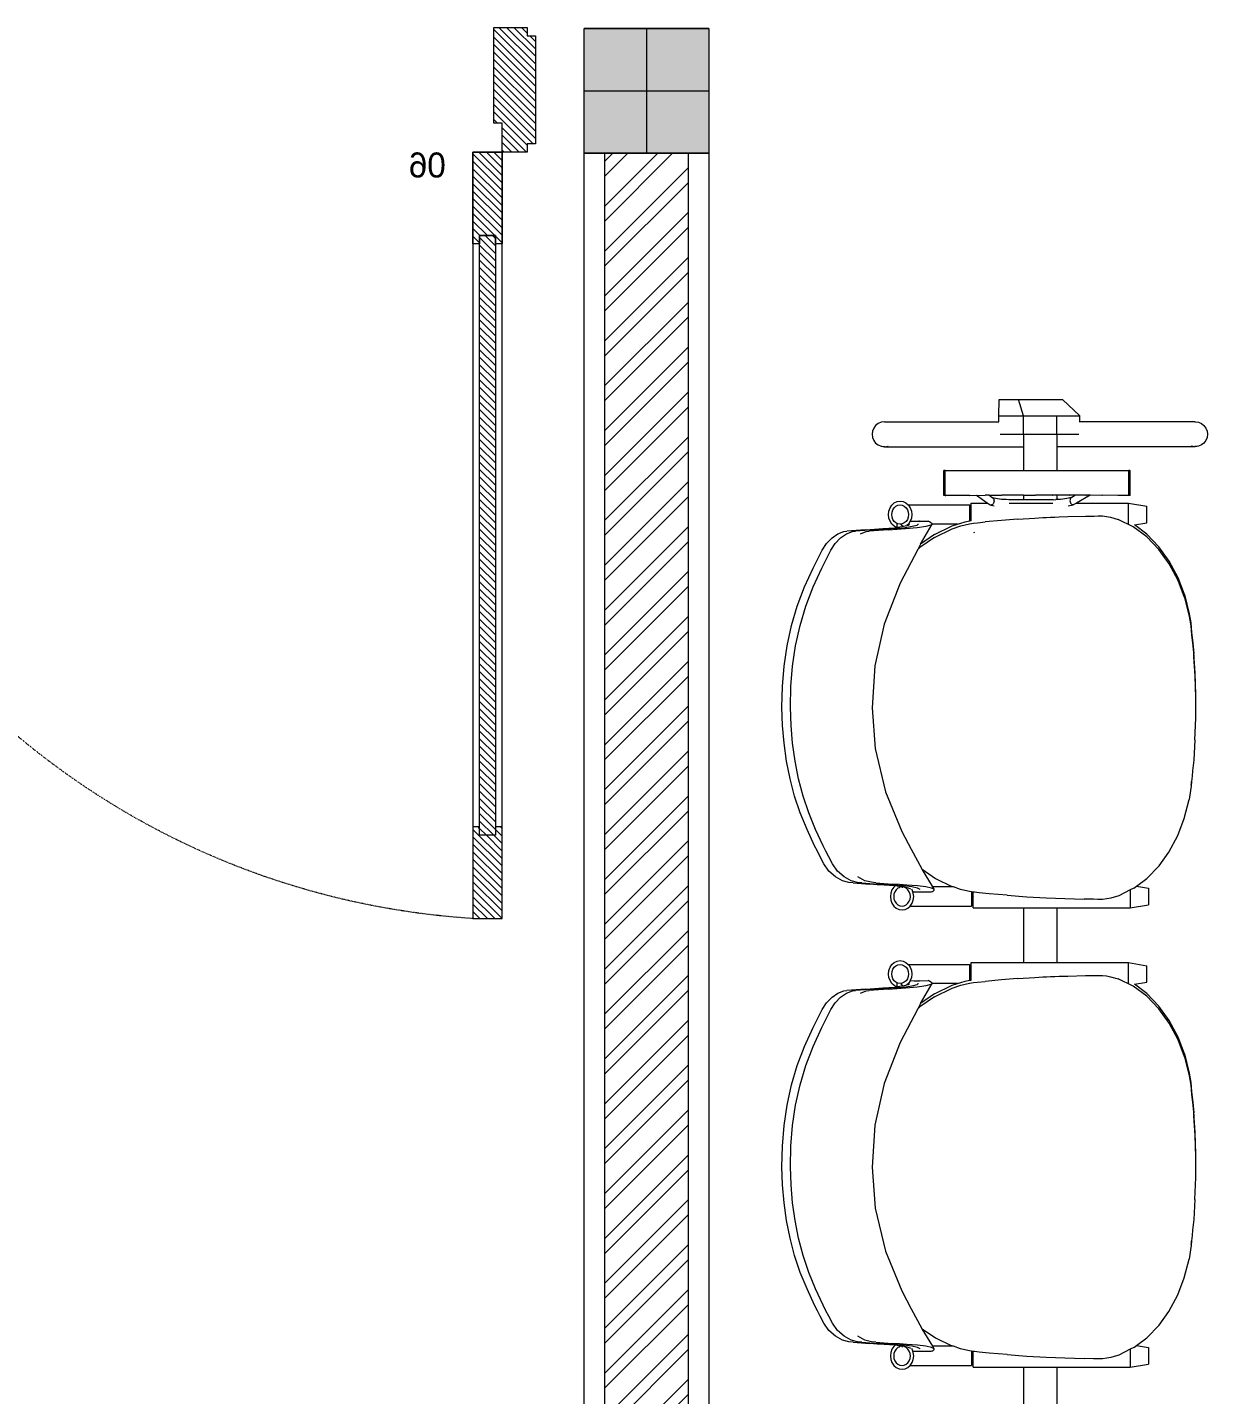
# Model space of a CAD drawing. Header units: millimetres. Extents: x -280308 to 6402717, y -14 to 2073074.
# Drawn here: x 39871 to 41288, y 744708 to 746350 of the extents above; entities that cross this region are included whole.
import ezdxf

# ---------------------------------------------------------------- set-up
doc = ezdxf.new("R2010")
doc.units = ezdxf.units.MM
doc.linetypes.add('ACAD_ISO03W100', pattern=[30, 12, -18])
doc.layers.get('0').update_dxf_attribs({"lineweight": 0})
for name, color, linetype, lineweight in [('_Door & Window', 1, 'Continuous', 0), ('A-ALINE-1', 91, 'Continuous', 20), ('A-ALINE-3', 111, 'Continuous', 15), ('A-ALINE-6', 117, 'Continuous', 9), ('A-Furn', 250, 'Continuous', 0), ('A-FURN-EQPM', 177, 'Continuous', 0)]:
    doc.layers.add(name, color=color, linetype=linetype, lineweight=lineweight)
doc.layers.add('A-FILL-1', color=7, linetype='Continuous', lineweight=0, true_color=0x454545)
doc.styles.add('CENTURY', font='GOTHIC.TTF')
pattern_1 = [(135, (51.1804, 3e-10), (-4.490128, -4.490128), [])]

# ---------------------------------------------------------------- blocks, each defined once
blk = doc.blocks.new('A$C0fa81d55')
at = {"color": 0, "linetype": 'ByBlock', "lineweight": -2}
for p, q in [((2892.1, 509), (2889, 506.6)), ((2895.8, 510.5), (2892.1, 509)), ((2899.6, 511), (2895.8, 510.5)), ((2903.5, 510.5), (2899.6, 511)), ((2907.1, 509), (2903.5, 510.5)), ((2910.3, 506.6), (2907.1, 509)), ((1944, 493), (1937.6, 492.3)), ((1957, 494.3), (1944, 493)), ((1981, 495.8), (1957, 494.3)), ((1981, 495.8), (2007.2, 496.7)), ((2007.2, 496.7), (2010.6, 496.7)), ((2010.6, 496.7), (2010.7, 496.7)), ((2010.7, 496.7), (2032.2, 496.7)), ((2032.2, 496.7), (2057.7, 495.9)), ((2032.2, 496.7), (2035.7, 496.7)), ((2035.7, 496.7), (2061.2, 495.9)), ((2057.7, 495.9), (2081.4, 494.4)), ((2061.2, 495.9), (2084.8, 494.4)), ((2094.2, 493.2), (2081.4, 494.4)), ((2097.6, 493.2), (2084.8, 494.4)), ((2100.6, 492.5), (2094.2, 493.2)), ((2104, 492.5), (2097.6, 493.2)), ((2106.9, 491.7), (2100.6, 492.5)), ((2110.4, 491.7), (2104, 492.5)), ((2495.6, 493), (2489.2, 492.3)), ((2508.5, 494.3), (2495.6, 493)), ((2532.6, 495.8), (2508.5, 494.3)), ((2532.6, 495.8), (2558.8, 496.7)), ((2558.8, 496.7), (2562.2, 496.7)), ((2562.2, 496.7), (2562.2, 496.7)), ((2562.2, 496.7), (2583.8, 496.7)), ((2583.8, 496.7), (2609.3, 495.9)), ((2583.8, 496.7), (2587.2, 496.7)), ((2587.2, 496.7), (2612.7, 495.9)), ((2609.3, 495.9), (2632.9, 494.4)), ((2612.7, 495.9), (2636.4, 494.4)), ((2645.7, 493.2), (2632.9, 494.4)), ((2649.2, 493.2), (2636.4, 494.4)), ((2652.1, 492.5), (2645.7, 493.2)), ((2655.6, 492.5), (2649.2, 493.2)), ((2658.5, 491.7), (2652.1, 492.5)), ((2661.9, 491.7), (2655.6, 492.5)), ((2885.2, 499.9), (2884.6, 496)), ((2884.7, 495.8), (2884.6, 496)), ((2884.6, 495.7), (2884.7, 495.8)), ((2884.6, 495.7), (2884.6, 495.5)), ((2884.6, 495.5), (2885.2, 491.6)), ((2884.6, 495.5), (2885.2, 492.2)), ((2884.6, 495.5), (2884.6, 330)), ((2885.2, 499.4), (2884.7, 495.8)), ((2886.7, 503.5), (2885.2, 499.9)), ((2889, 506.6), (2886.7, 503.5)), ((2912.6, 503.5), (2910.3, 506.6)), ((2914.1, 499.9), (2912.6, 503.5)), ((2914.6, 496), (2914.1, 499.9)), ((2914.6, 496), (2914.6, 357.5)), ((1866.3, 475.2), (1886.7, 483)), ((1886.7, 483), (1909.4, 488.9)), ((1920.3, 490.6), (1909.4, 488.9)), ((1925.8, 491.2), (1920.3, 490.6)), ((1931.2, 491.6), (1925.8, 491.2)), ((1929.2, 491.2), (1926.9, 490.9)), ((1931.3, 491.3), (1929.2, 491.2)), ((1937.6, 492.3), (1931.2, 491.6)), ((2112.5, 491.3), (2106.9, 491.7)), ((2116, 491.3), (2110.4, 491.7)), ((2118.1, 490.7), (2112.5, 491.3)), ((2121.5, 490.7), (2116, 491.3)), ((2129.2, 489), (2118.1, 490.7)), ((2132.6, 489), (2121.5, 490.7)), ((2152.1, 483.3), (2129.2, 489)), ((2155.6, 483.3), (2132.6, 489)), ((2152.1, 483.3), (2172.4, 475.6)), ((2155.6, 483.3), (2175.9, 475.6)), ((2417.9, 475.2), (2438.3, 483)), ((2438.3, 483), (2460.9, 488.9)), ((2471.8, 490.6), (2460.9, 488.9)), ((2477.3, 491.2), (2471.8, 490.6)), ((2482.8, 491.6), (2477.3, 491.2)), ((2480.8, 491.2), (2478.5, 490.9)), ((2482.8, 491.3), (2480.8, 491.2)), ((2489.2, 492.3), (2482.8, 491.6)), ((2664.1, 491.3), (2658.5, 491.7)), ((2667.5, 491.3), (2661.9, 491.7)), ((2669.6, 490.7), (2664.1, 491.3)), ((2673.1, 490.7), (2667.5, 491.3)), ((2680.7, 489), (2669.6, 490.7)), ((2684.2, 489), (2673.1, 490.7)), ((2703.7, 483.3), (2680.7, 489)), ((2707.1, 483.3), (2684.2, 489)), ((2703.7, 483.3), (2724, 475.6)), ((2707.1, 483.3), (2727.4, 475.6)), ((1830.1, 452.7), (1846.4, 464.5)), ((1846.4, 464.5), (1866.3, 475.2)), ((2172.4, 475.6), (2192.4, 464.9)), ((2175.9, 475.6), (2195.9, 464.9)), ((2192.4, 464.9), (2209.6, 452.6)), ((2195.9, 464.9), (2213.1, 452.6)), ((2381.6, 452.7), (2398, 464.5)), ((2398, 464.5), (2417.9, 475.2)), ((2724, 475.6), (2744, 464.9)), ((2727.4, 475.6), (2747.4, 464.9)), ((2744, 464.9), (2761.2, 452.6)), ((2747.4, 464.9), (2764.6, 452.6)), ((1814.7, 438), (1830.1, 452.7)), ((2209.6, 452.6), (2224.8, 438.2)), ((2213.1, 452.6), (2228.2, 438.2)), ((2366.3, 438), (2381.6, 452.7)), ((2761.2, 452.6), (2776.3, 438.2)), ((2764.6, 452.6), (2779.8, 438.2)), ((1779.4, 418.2), (1783.2, 440.2)), ((1803, 440.2), (1783.2, 440.2)), ((1805.5, 425.7), (1803, 440.2)), ((1805.5, 425.7), (1814.7, 438)), ((2224.8, 438.2), (2237.1, 421.6)), ((2228.2, 438.2), (2239.2, 423.4)), ((2239.2, 423.4), (2241.7, 437.9)), ((2241.7, 437.9), (2261.5, 437.9)), ((2265.3, 415.9), (2261.5, 437.9)), ((2330.9, 418.2), (2334.7, 440.2)), ((2354.5, 440.2), (2334.7, 440.2)), ((2357, 425.7), (2354.5, 440.2)), ((2357, 425.7), (2366.3, 438)), ((2776.3, 438.2), (2788.6, 421.6)), ((2779.8, 438.2), (2790.8, 423.4)), ((2790.8, 423.4), (2793.3, 437.9)), ((2793.3, 437.9), (2813.1, 437.9)), ((2816.9, 415.9), (2813.1, 437.9)), ((1779.4, 330), (1779.4, 418.2)), ((1801, 418.2), (1779.4, 418.2)), ((1801, 418.2), (1794.1, 404.3)), ((1803.1, 422.4), (1801, 418.2)), ((1803.1, 422.4), (1805.5, 425.7)), ((2237.1, 421.6), (2245.7, 403.5)), ((2239.2, 423.4), (2239.2, 423.3)), ((2240.4, 415.9), (2265.3, 415.9)), ((2265.3, 330), (2265.3, 415.9)), ((2330.9, 330), (2330.9, 418.2)), ((2352.5, 418.2), (2330.9, 418.2)), ((2352.5, 418.2), (2345.6, 404.3)), ((2354.6, 422.4), (2352.5, 418.2)), ((2354.6, 422.4), (2357, 425.7)), ((2788.6, 421.6), (2797.3, 403.5)), ((2790.8, 423.4), (2790.8, 423.3)), ((2792, 415.9), (2816.9, 415.9)), ((2816.9, 353.7), (2816.9, 415.9)), ((2826.2, 417.9), (2826.2, 417.9)), ((2826.2, 417.9), (2856.1, 417.9)), ((2826.2, 417.9), (2826.2, 417.8)), ((2826.2, 417.8), (2826.2, 417.7)), ((2826.2, 417.7), (2826.2, 417.6)), ((2826.2, 417.6), (2826.2, 417.4)), ((2826.2, 417.4), (2826.2, 417.2)), ((2826.2, 417.2), (2826.2, 417)), ((2826.2, 417), (2826.2, 416.7)), ((2826.2, 416.7), (2826.2, 416.5)), ((2826.2, 416.5), (2856.1, 416.5)), ((2826.2, 416.5), (2826.2, 416.2)), ((2826.2, 416.2), (2826.2, 415.1)), ((2826.2, 415.1), (2826.2, 404.6)), ((2856.1, 417.9), (2856.1, 417.9)), ((2856.1, 417.7), (2856.1, 417.9)), ((2856.1, 417.7), (2856.1, 417.6)), ((2856.1, 417.6), (2856.1, 417.4)), ((2856.1, 416.7), (2856.1, 417.4)), ((2856.1, 416.7), (2856.1, 416.5)), ((2856.1, 404.6), (2856.1, 416.5)), ((1791.3, 394.8), (1790.3, 389.9)), ((1794.1, 404.3), (1791.3, 394.8)), ((2248.3, 394.4), (2245.7, 403.5)), ((2249.3, 389.6), (2248.3, 394.4)), ((2342.8, 394.8), (2341.9, 389.9)), ((2345.6, 404.3), (2342.8, 394.8)), ((2799.9, 394.4), (2797.3, 403.5)), ((2800.8, 389.6), (2799.9, 394.4)), ((2826.2, 404.6), (2826.2, 403.3)), ((2826.2, 403.3), (2826.3, 385.1)), ((2856.2, 330), (2856.1, 404.6)), ((1790.3, 389.9), (1789.6, 384.9)), ((1789.6, 384.9), (1789.7, 379.3)), ((1789.7, 379.3), (1789.7, 373.8)), ((2250, 384.8), (2249.3, 389.6)), ((2249.9, 379.7), (2250, 384.8)), ((2249.9, 374.6), (2249.9, 379.7)), ((2341.9, 389.9), (2341.2, 384.9)), ((2341.2, 384.9), (2341.2, 379.3)), ((2341.2, 379.3), (2341.3, 373.8)), ((2801.5, 384.8), (2800.8, 389.6)), ((2801.4, 374.6), (2801.5, 379.7)), ((2801.5, 379.7), (2801.5, 384.8)), ((2826.3, 385.1), (2826.2, 384)), ((2826.2, 384), (2826.3, 370.2)), ((1789.7, 373.8), (1789.9, 362.7)), ((1790.6, 339.4), (1789.9, 362.7)), ((2249.2, 343.2), (2249.7, 364.4)), ((2249.7, 364.4), (2249.8, 371.1)), ((2249.8, 371.1), (2249.9, 374.6)), ((2341.3, 373.8), (2341.4, 362.7)), ((2342.2, 339.4), (2341.4, 362.7)), ((2800.8, 343.2), (2801.3, 364.4)), ((2801.3, 364.4), (2801.4, 371.1)), ((2801.4, 371.1), (2801.4, 374.6)), ((2826.3, 370.1), (2816.9, 353.7)), ((2826.3, 370.2), (2826.3, 370.1)), ((2826.3, 370.1), (2826.3, 365.2)), ((2826.3, 364.4), (2826.3, 365.2)), ((2826.3, 364.4), (2826.3, 352.3)), ((2813.8, 345.7), (2813.4, 343.6)), ((2814.2, 347.6), (2813.8, 345.7)), ((2814.6, 349.2), (2814.2, 347.6)), ((2815.1, 350.5), (2814.6, 349.2)), ((2815, 349.5), (2815.1, 350.5)), ((2815.2, 348.6), (2815, 349.5)), ((2815.1, 350.5), (2815.5, 351.3)), ((2815.7, 347.7), (2815.2, 348.6)), ((2816.9, 353.7), (2815.5, 351.3)), ((2816.5, 346.9), (2815.7, 347.7)), ((2817.4, 346.3), (2816.5, 346.9)), ((2818.5, 345.9), (2817.4, 346.3)), ((2819.7, 345.7), (2818.5, 345.9)), ((2820.9, 345.8), (2819.7, 345.7)), ((2822, 346.1), (2820.9, 345.8)), ((2822.9, 346.7), (2822, 346.1)), ((2823.1, 345.7), (2822.7, 343.9)), ((2823.5, 347.4), (2822.9, 346.7)), ((2823.5, 347.1), (2823.1, 345.7)), ((2823.8, 347.9), (2823.5, 347.1)), ((2823.8, 347.9), (2823.5, 347.4)), ((2826.3, 352.2), (2823.8, 347.9)), ((2826.3, 352.3), (2826.3, 352.2)), ((2826.3, 352.2), (2826.3, 345)), ((2826.3, 344.6), (2826.3, 345)), ((2899.6, 330), (2899.6, 356.2)), ((2914, 357.5), (2914.6, 357.5)), ((2914.6, 357.5), (2921.6, 357.5)), ((2921.6, 357.5), (2941.2, 336.6)), ((2921.6, 330), (2921.6, 357.5)), ((1779.4, 330), (1713.8, 330)), ((1779.4, 290), (1779.4, 330)), ((1791.5, 317.3), (1790.6, 339.4)), ((2248.7, 327.6), (2248.9, 332.8)), ((2248.9, 332.8), (2249.2, 343.2)), ((2330.9, 330), (2265.3, 330)), ((2265.3, 290), (2265.3, 330)), ((2330.9, 290), (2330.9, 330)), ((2343.1, 317.3), (2342.2, 339.4)), ((2800.2, 327.6), (2800.4, 332.8)), ((2800.4, 332.8), (2800.8, 343.2)), ((2820.9, 325.5), (2821.1, 328.6)), ((2821.2, 331.6), (2821.1, 330)), ((2826.3, 330), (2821.1, 330)), ((2821.1, 330), (2821.1, 328.6)), ((2821.4, 334.4), (2821.2, 331.6)), ((2821.7, 337.1), (2821.4, 334.4)), ((2822, 339.6), (2821.7, 337.1)), ((2822.3, 341.9), (2822, 339.6)), ((2822.7, 343.9), (2822.3, 341.9)), ((2826.3, 344.6), (2826.3, 330)), ((2826.3, 330), (2826.3, 324.7)), ((2884.6, 330), (2856.2, 330)), ((2856.2, 290), (2856.2, 330)), ((2899.6, 330), (2884.6, 330)), ((2899.6, 290), (2899.6, 330)), ((2899.6, 330), (2921.6, 330)), ((2921.6, 290), (2921.6, 330)), ((2941.2, 284), (2941.2, 336.6)), ((1792.9, 293.8), (1791.5, 317.3)), ((2247.5, 303.5), (2248, 313)), ((2248, 313), (2248.2, 317.7)), ((2248.2, 317.7), (2248.4, 322.4)), ((2248.4, 322.4), (2248.7, 327.6)), ((2344.4, 293.8), (2343.1, 317.3)), ((2799, 303.5), (2799.5, 313)), ((2799.5, 313), (2799.8, 317.7)), ((2799.8, 317.7), (2800, 322.4)), ((2800, 322.4), (2800.2, 327.6)), ((2816.9, 272.8), (2816.9, 325)), ((2820.9, 322.5), (2820.8, 319.2)), ((2820.8, 319.2), (2820.8, 290)), ((2820.9, 325.5), (2820.9, 322.5)), ((2826.3, 324.5), (2826.3, 324.7)), ((2826.3, 324.5), (2826.3, 304.5)), ((2246, 282.8), (2247.5, 303.5)), ((2797.5, 282.8), (2799, 303.5)), ((2826.3, 304.5), (2826.3, 304.4)), ((2826.3, 290), (2826.3, 304.4)), ((1779.4, 290), (1713.8, 290)), ((1779.4, 229.5), (1779.4, 290)), ((1794.6, 270.3), (1792.9, 293.8)), ((2246, 282.8), (2244.4, 263.6)), ((2330.9, 290), (2265.3, 290)), ((2265.3, 227.3), (2265.3, 290)), ((2330.9, 229.5), (2330.9, 290)), ((2346.1, 270.3), (2344.4, 293.8)), ((2797.5, 282.8), (2796, 263.6)), ((2826.3, 290), (2820.8, 290)), ((2820.8, 290), (2820.8, 278.3)), ((2826.3, 290), (2826.3, 284.4)), ((2826.3, 284.4), (2826.3, 284)), ((2826.3, 284), (2826.3, 264.5)), ((2856.1, 196), (2856.2, 290)), ((2884.6, 290), (2856.2, 290)), ((2899.6, 290), (2884.6, 290)), ((2884.6, 123.6), (2884.6, 290)), ((2899.6, 290), (2921.6, 290)), ((2899.6, 261.9), (2899.6, 290)), ((2921.6, 290), (2941.2, 284)), ((2921.6, 260.2), (2921.6, 290)), ((2941.2, 260.8), (2941.2, 284)), ((1794.6, 270.3), (1796.4, 248.6)), ((2244.4, 263.6), (2242.7, 244.1)), ((2346.1, 270.3), (2348, 248.6)), ((2796, 263.6), (2794.3, 244.1)), ((2820.8, 278.3), (2820.9, 275.1)), ((2820.9, 275.1), (2820.9, 272.2)), ((2820.9, 272.2), (2821.1, 269.3)), ((2821.1, 269.3), (2821.2, 266.4)), ((2821.2, 266.4), (2821.4, 263.7)), ((2821.4, 263.7), (2821.7, 261.2)), ((2826.3, 264.5), (2826.3, 263.8)), ((2826.3, 248.5), (2826.3, 263.8)), ((1796.4, 248.6), (1797.7, 236.9)), ((2348, 248.6), (2349.2, 236.9)), ((2813.4, 254.9), (2813.8, 253)), ((2813.8, 253), (2814.2, 251.3)), ((2814.2, 251.3), (2814.6, 249.8)), ((2814.7, 251.7), (2814.5, 250.8)), ((2814.5, 250.8), (2814.6, 249.8)), ((2814.6, 249.8), (2815.1, 248.9)), ((2815.2, 252.6), (2814.7, 251.7)), ((2815.1, 248.9), (2816.9, 246.4)), ((2816, 253.4), (2815.2, 252.6)), ((2817, 254), (2816, 253.4)), ((2816.9, 227.3), (2816.9, 246.4)), ((2816.9, 246.4), (2826.2, 233.5)), ((2818.1, 254.4), (2817, 254)), ((2819.3, 254.6), (2818.1, 254.4)), ((2820.4, 254.5), (2819.3, 254.6)), ((2821.5, 254.2), (2820.4, 254.5)), ((2822.4, 253.6), (2821.5, 254.2)), ((2821.7, 261.2), (2822, 258.8)), ((2822, 258.8), (2822.3, 256.7)), ((2822.3, 256.7), (2822.7, 254.8)), ((2823.1, 252.9), (2822.4, 253.6)), ((2822.7, 254.8), (2823.1, 253.3)), ((2823.1, 253.3), (2823.3, 252.5)), ((2823.1, 252.9), (2823.3, 252.5)), ((2823.3, 252.5), (2826.3, 248.5)), ((2826.3, 248.4), (2826.3, 248.5)), ((2826.3, 248.4), (2826.3, 244.8)), ((2912.6, 260.2), (2912.7, 260.2)), ((2914.6, 260.2), (2914.6, 260.3)), ((2914.6, 260.2), (2921.6, 260.2)), ((2914.6, 123), (2914.6, 260.2)), ((2921.6, 260.2), (2941.2, 260.8)), ((1797.7, 236.9), (1798.3, 231)), ((1798.3, 231), (1798.5, 229.5)), ((2240.6, 225.3), (2241.2, 230)), ((2241.2, 230), (2241.7, 234.7)), ((2241.7, 234.7), (2242.7, 244.1)), ((2349.2, 236.9), (2349.9, 231)), ((2349.9, 231), (2350, 229.5)), ((2782.3, 230.2), (2781.2, 230.8)), ((2792.2, 225.3), (2792.7, 230)), ((2792.7, 230), (2793.3, 234.7)), ((2793.3, 234.7), (2794.3, 244.1)), ((2826.2, 233.5), (2826.3, 243.8)), ((2826.2, 225.4), (2826.3, 233.5)), ((2826.3, 233.5), (2826.2, 233.5)), ((2826.3, 244.8), (2826.3, 243.8)), ((1779.4, 229.5), (1798.5, 229.5)), ((1781.6, 153.8), (1781.6, 227.7)), ((1798.7, 227.7), (1781.6, 227.7)), ((1793.1, 227.7), (1793.1, 229.5)), ((1796, 227.7), (1793.1, 229.5)), ((1798.5, 229.5), (1798.7, 227.7)), ((1798.7, 227.7), (1799, 225.1)), ((1799, 225.1), (1800.2, 219.7)), ((1800.2, 219.7), (1801.6, 214.4)), ((1801.6, 214.4), (1804.6, 205.8)), ((2234.5, 204.2), (2238, 214.6)), ((2238, 214.6), (2239.4, 219.9)), ((2239.4, 219.9), (2240.6, 225.3)), ((2240.1, 210.6), (2241.5, 214.6)), ((2241.5, 214.6), (2242.9, 219.9)), ((2242.9, 219.9), (2244.1, 225.3)), ((2244.1, 225.4), (2244.3, 227.3)), ((2244.1, 225.3), (2244.1, 225.4)), ((2244.1, 225.4), (2263.1, 225.4)), ((2244.2, 227.3), (2244.3, 227.3)), ((2244.3, 227.3), (2265.3, 227.3)), ((2248.7, 225.4), (2251.6, 227.3)), ((2251.6, 225.4), (2251.6, 227.3)), ((2263.1, 151.6), (2263.1, 225.4)), ((2330.9, 229.5), (2350, 229.5)), ((2333.1, 153.8), (2333.1, 227.7)), ((2350.2, 227.7), (2333.1, 227.7)), ((2344.6, 227.7), (2344.6, 229.5)), ((2347.6, 227.7), (2344.6, 229.5)), ((2350, 229.5), (2350.2, 227.7)), ((2350.2, 227.7), (2350.5, 225.1)), ((2350.5, 225.1), (2351.8, 219.7)), ((2351.8, 219.7), (2353.2, 214.4)), ((2353.2, 214.4), (2356.1, 205.8)), ((2786.1, 204.2), (2789.6, 214.6)), ((2789.6, 214.6), (2791, 219.9)), ((2791, 219.9), (2792.2, 225.3)), ((2791.7, 210.6), (2793, 214.6)), ((2793, 214.6), (2794.4, 219.9)), ((2794.4, 219.9), (2795.6, 225.3)), ((2795.6, 225.4), (2795.9, 227.3)), ((2795.6, 225.3), (2795.6, 225.4)), ((2795.6, 225.4), (2814.7, 225.4)), ((2795.8, 227.3), (2795.9, 227.3)), ((2795.9, 227.3), (2816.9, 227.3)), ((2800.2, 225.4), (2803.2, 227.3)), ((2803.2, 225.4), (2803.2, 227.3)), ((2814.7, 151.6), (2814.7, 225.4)), ((2826.2, 225.4), (2826.2, 224.1)), ((2826.2, 224.1), (2826.2, 206.4)), ((1804.6, 205.8), (1805.1, 204.1)), ((1804.6, 205.8), (1804.6, 180.9)), ((1814.8, 184.1), (1805.1, 204.1)), ((2224.2, 183.2), (2234.5, 204.2)), ((2227.7, 183.2), (2238, 204.2)), ((2238, 204.2), (2240.1, 210.6)), ((2240.1, 210.6), (2240.1, 180.3)), ((2356.1, 205.8), (2356.7, 204.1)), ((2356.1, 205.8), (2356.1, 180.9)), ((2366.3, 184.1), (2356.7, 204.1)), ((2775.8, 183.2), (2786.1, 204.2)), ((2779.2, 183.2), (2789.5, 204.2)), ((2789.5, 204.2), (2791.7, 210.6)), ((2791.7, 210.6), (2791.7, 180.3)), ((2826.2, 206.4), (2826.2, 204.9)), ((2826.2, 204.9), (2826.2, 197.5)), ((2826.2, 197.5), (2826.2, 196.7)), ((1799.1, 180.2), (1799.2, 181)), ((1799.2, 181), (1800.7, 182.7)), ((1800.7, 182.7), (1801.7, 182.6)), ((1801.7, 182.6), (1803, 179.3)), ((1801.7, 182.6), (1804.6, 180.9)), ((1804.6, 180.9), (1825.7, 168.1)), ((1825.7, 168.1), (1814.8, 184.1)), ((2224.2, 183.2), (2212, 165.3)), ((2227.7, 183.2), (2216.1, 166.2)), ((2350.6, 180.2), (2350.8, 181)), ((2350.8, 181), (2352.3, 182.7)), ((2352.3, 182.7), (2353.3, 182.6)), ((2353.3, 182.6), (2354.6, 179.3)), ((2353.3, 182.6), (2356.1, 180.9)), ((2356.1, 180.9), (2377.3, 168.1)), ((2377.3, 168.1), (2366.3, 184.1)), ((2775.8, 183.2), (2763.6, 165.3)), ((2779.2, 183.2), (2767.6, 166.2)), ((2826.2, 196.1), (2826.2, 196.7)), ((2826.2, 196), (2826.2, 196.1)), ((2826.2, 196), (2856.1, 196)), ((2826.2, 196), (2826.2, 195.5)), ((2826.2, 195.5), (2826.2, 195.5)), ((2826.2, 195.5), (2826.2, 195)), ((2826.2, 195), (2826.2, 195)), ((2826.2, 195), (2826.2, 194.6)), ((2826.2, 194.6), (2826.2, 194.4)), ((2826.2, 194.6), (2826.2, 194.6)), ((2826.2, 194.4), (2826.2, 194.3)), ((2826.2, 194.3), (2856.1, 194.3)), ((2856.1, 196), (2856.1, 195.5)), ((2856.1, 195.5), (2856.1, 195)), ((2856.1, 194.6), (2856.1, 195)), ((2856.1, 194.6), (2856.1, 194.4)), ((2856.1, 194.6), (2856.1, 194.6)), ((2856.1, 194.4), (2856.1, 194.3)), ((1798.8, 162.2), (1798.9, 178.9)), ((1798.9, 178.9), (1799.1, 180.2)), ((1801.7, 165.9), (1801.7, 165.8)), ((1801.7, 165.8), (1803, 162.6)), ((1803, 179.3), (1804.7, 172.7)), ((1804.7, 172.7), (1805.9, 162.7)), ((1825.7, 168.1), (1826.2, 167.8)), ((1849.8, 155.2), (1826.2, 167.8)), ((2216.1, 166.2), (2209.9, 163)), ((2212, 165.3), (2209.9, 163)), ((2216.2, 166.2), (2216.1, 166.2)), ((2216.2, 166.2), (2240.1, 180.3)), ((2236, 162.4), (2237.6, 173)), ((2237.6, 173), (2239.2, 178.9)), ((2239.2, 178.9), (2240.2, 180.4)), ((2240.1, 180.3), (2240.2, 180.4)), ((2240.2, 180.4), (2240.9, 179.8)), ((2240.9, 179.8), (2241.8, 178.5)), ((2241.8, 178.5), (2242.8, 176.9)), ((2242.8, 176.9), (2243.6, 175.3)), ((2242.8, 166), (2243.5, 164.5)), ((2243.5, 164.5), (2243.6, 175.3)), ((2243.5, 158.6), (2243.5, 164.5)), ((2243.5, 164.5), (2243.6, 164.3)), ((2243.5, 153.9), (2243.6, 164.3)), ((2350.4, 178.9), (2350.6, 180.2)), ((2350.4, 162.2), (2350.4, 178.9)), ((2353.2, 165.9), (2353.2, 165.8)), ((2353.2, 165.8), (2354.5, 162.6)), ((2354.6, 179.3), (2356.2, 172.7)), ((2356.2, 172.7), (2357.5, 162.7)), ((2377.3, 168.1), (2377.7, 167.8)), ((2401.3, 155.2), (2377.7, 167.8)), ((2767.6, 166.2), (2761.4, 163)), ((2763.6, 165.3), (2761.4, 163)), ((2767.7, 166.2), (2767.6, 166.2)), ((2767.7, 166.2), (2791.7, 180.3)), ((2787.5, 162.4), (2789.1, 173)), ((2789.1, 173), (2790.7, 178.9)), ((2790.7, 178.9), (2791.8, 180.4)), ((2791.7, 180.3), (2791.8, 180.4)), ((2791.8, 180.4), (2792.5, 179.8)), ((2792.5, 179.8), (2793.4, 178.5)), ((2793.4, 178.5), (2794.4, 176.9)), ((2794.4, 176.9), (2795.1, 175.3)), ((2794.4, 166), (2795.1, 164.5)), ((2795.1, 164.5), (2795.1, 175.3)), ((2795.1, 158.6), (2795.1, 164.5)), ((2795.1, 164.5), (2795.1, 164.3)), ((2795.1, 153.9), (2795.1, 164.3)), ((1777.5, 147.7), (1779.1, 151.1)), ((1779.1, 151.1), (1781.6, 153.8)), ((1781.6, 153.8), (1781.7, 154)), ((1781.7, 154), (1785, 156.2)), ((1782, 146.7), (1783.1, 149.1)), ((1783.1, 149.1), (1784.9, 151.1)), ((1784.9, 151.1), (1787.3, 152.7)), ((1785, 156.2), (1788.9, 157.6)), ((1787.3, 152.7), (1790.1, 153.7)), ((1788.9, 157.6), (1793.1, 158.1)), ((1790.1, 153.7), (1793.1, 154.1)), ((1793.1, 158.1), (1797.2, 157.6)), ((1793.1, 154.1), (1796, 153.7)), ((1796, 153.7), (1798.8, 152.7)), ((1797.2, 157.6), (1798.8, 157)), ((1798.9, 160.8), (1798.8, 162.2)), ((1798.8, 157), (1798.9, 160.8)), ((1798.8, 157), (1801.1, 156.2)), ((1798.8, 152.7), (1801.2, 151.1)), ((1798.9, 160.8), (1798.9, 162.2)), ((1801.1, 156.2), (1801.8, 155.7)), ((1801.2, 151.1), (1803, 149.1)), ((1801.9, 154.6), (1803, 151.9)), ((1803, 162.6), (1804.6, 156)), ((1803, 151.9), (1804.6, 145.4)), ((1803, 149.1), (1804.2, 146.7)), ((1804.6, 156), (1805.9, 146)), ((1805.9, 162.7), (1806.8, 149.8)), ((1806.8, 149.8), (1807.4, 141.2)), ((1871.2, 143.8), (1849.8, 155.2)), ((2209.9, 163), (2169.2, 142)), ((2234.2, 138.1), (2234.9, 148.1)), ((2234.9, 148.1), (2236, 162.4)), ((2235.9, 145.7), (2237.5, 156.3)), ((2237.5, 156.3), (2239.1, 162.2)), ((2237.5, 145.7), (2238.7, 149.9)), ((2240.2, 151.7), (2238.7, 149.9)), ((2238.7, 149.9), (2239.1, 151.5)), ((2239.1, 162.2), (2240.1, 163.6)), ((2239.1, 151.5), (2240.2, 152.9)), ((2240.1, 163.6), (2240.2, 163.7)), ((2243.5, 153.9), (2240.2, 151.7)), ((2243.5, 148.9), (2241.7, 146.8)), ((2243.6, 153.9), (2243.5, 153.9)), ((2245.9, 150.5), (2243.5, 148.9)), ((2247.5, 155.3), (2243.6, 153.9)), ((2248.7, 151.4), (2245.9, 150.5)), ((2251.6, 155.8), (2247.5, 155.3)), ((2251.6, 151.8), (2248.7, 151.4)), ((2255.8, 155.3), (2251.6, 155.8)), ((2254.6, 151.4), (2251.6, 151.8)), ((2257.4, 150.5), (2254.6, 151.4)), ((2259.7, 153.9), (2255.8, 155.3)), ((2259.8, 148.9), (2257.4, 150.5)), ((2263, 151.7), (2259.7, 153.9)), ((2261.6, 146.8), (2259.8, 148.9)), ((2263.1, 151.6), (2263, 151.7)), ((2265.6, 148.8), (2263.1, 151.6)), ((2267.2, 145.4), (2265.6, 148.8)), ((2329.1, 147.7), (2330.7, 151.1)), ((2330.7, 151.1), (2333.1, 153.8)), ((2333.1, 153.8), (2333.2, 154)), ((2333.2, 154), (2336.6, 156.2)), ((2333.5, 146.7), (2334.7, 149.1)), ((2334.7, 149.1), (2336.5, 151.1)), ((2336.5, 151.1), (2338.9, 152.7)), ((2336.6, 156.2), (2340.4, 157.6)), ((2338.9, 152.7), (2341.6, 153.7)), ((2340.4, 157.6), (2344.6, 158.1)), ((2341.6, 153.7), (2344.6, 154.1)), ((2344.6, 158.1), (2348.8, 157.6)), ((2344.6, 154.1), (2347.6, 153.7)), ((2347.6, 153.7), (2350.4, 152.7)), ((2348.8, 157.6), (2350.4, 157)), ((2350.4, 160.8), (2350.4, 162.2)), ((2350.4, 160.8), (2350.4, 162.2)), ((2350.4, 157), (2350.4, 160.8)), ((2350.4, 157), (2352.7, 156.2)), ((2350.4, 152.7), (2352.7, 151.1)), ((2352.7, 156.2), (2353.4, 155.7)), ((2352.7, 151.1), (2354.6, 149.1)), ((2353.4, 154.6), (2354.5, 151.9)), ((2354.5, 162.6), (2356.1, 156)), ((2354.5, 151.9), (2356.1, 145.4)), ((2354.6, 149.1), (2355.7, 146.7)), ((2356.1, 156), (2357.4, 146)), ((2357.5, 162.7), (2358.4, 149.8)), ((2358.4, 149.8), (2358.9, 141.2)), ((2422.8, 143.8), (2401.3, 155.2)), ((2761.4, 163), (2720.8, 142)), ((2785.8, 138.1), (2786.4, 148.1)), ((2786.4, 148.1), (2787.5, 162.4)), ((2787.4, 145.7), (2789.1, 156.3)), ((2789.1, 156.3), (2790.6, 162.2)), ((2789.1, 145.7), (2790.2, 149.9)), ((2791.8, 151.7), (2790.2, 149.9)), ((2790.2, 149.9), (2790.6, 151.5)), ((2790.6, 162.2), (2791.7, 163.6)), ((2790.6, 151.5), (2791.7, 152.9)), ((2791.7, 163.6), (2791.7, 163.7)), ((2795.1, 153.9), (2791.8, 151.7)), ((2795, 148.9), (2793.2, 146.8)), ((2797.4, 150.5), (2795, 148.9)), ((2799, 155.3), (2795.1, 153.9)), ((2795.1, 153.9), (2795.1, 153.9)), ((2800.2, 151.4), (2797.4, 150.5)), ((2803.2, 155.8), (2799, 155.3)), ((2803.2, 151.8), (2800.2, 151.4)), ((2807.3, 155.3), (2803.2, 155.8)), ((2806.2, 151.4), (2803.2, 151.8)), ((2808.9, 150.5), (2806.2, 151.4)), ((2811.2, 153.9), (2807.3, 155.3)), ((2811.3, 148.9), (2808.9, 150.5)), ((2814.6, 151.7), (2811.2, 153.9)), ((2813.1, 146.8), (2811.3, 148.9)), ((2814.7, 151.6), (2814.6, 151.7)), ((2817.1, 148.8), (2814.7, 151.6)), ((2818.7, 145.4), (2817.1, 148.8)), ((1777, 144.1), (1777.5, 147.7)), ((1777.5, 140.5), (1777, 144.1)), ((1779.1, 137.1), (1777.5, 140.5)), ((1781.7, 134.2), (1779.1, 137.1)), ((1781.6, 144.1), (1782, 146.7)), ((1782, 141.5), (1781.6, 144.1)), ((1785, 131.9), (1781.7, 134.2)), ((1783.1, 139.1), (1782, 141.5)), ((1784.9, 137), (1783.1, 139.1)), ((1787.3, 135.4), (1784.9, 137)), ((1788.9, 130.6), (1785, 131.9)), ((1790.1, 134.4), (1787.3, 135.4)), ((1793.1, 134.1), (1790.1, 134.4)), ((1796, 134.4), (1793.1, 134.1)), ((1798.8, 135.4), (1796, 134.4)), ((1801.1, 131.9), (1797.2, 130.6)), ((1801.2, 137), (1798.8, 135.4)), ((1804.4, 134.2), (1801.1, 131.9)), ((1803, 139.1), (1801.2, 137)), ((1803.7, 140.5), (1803, 139.1)), ((1804.6, 144.1), (1803.7, 144.1)), ((1804.2, 141.5), (1803.7, 140.5)), ((1805.2, 140.5), (1803.7, 140.5)), ((1804.2, 146.7), (1804.6, 144.1)), ((1804.6, 144.1), (1804.2, 141.5)), ((1805.8, 135.7), (1804.4, 134.2)), ((1804.6, 145.4), (1804.7, 144.6)), ((1804.7, 144.6), (1805.2, 140.5)), ((1805.2, 140.5), (1805.8, 135.7)), ((1805.8, 135.7), (1805.9, 135.4)), ((1805.9, 146), (1806.8, 133.2)), ((1805.9, 135.4), (1806.8, 122.6)), ((1806.8, 133.2), (1807.3, 124.6)), ((1807.4, 141.2), (1808, 132.1)), ((1809.5, 112.7), (1808, 132.1)), ((1919, 124.4), (1871.2, 143.8)), ((2169.2, 142), (2120.2, 122.8)), ((2233.4, 127.5), (2234.2, 138.1)), ((2234.1, 121.4), (2234.8, 131.4)), ((2234.8, 131.4), (2235.9, 145.7)), ((2234.8, 120.9), (2235.9, 135.1)), ((2235.9, 135.1), (2236.3, 137.7)), ((2236.3, 137.7), (2236.4, 138.2)), ((2236.3, 137.7), (2237.7, 134.8)), ((2236.4, 138.2), (2237.3, 144.5)), ((2236.4, 138.2), (2241, 138.2)), ((2237.3, 144.5), (2237.5, 145.7)), ((2239.9, 142.6), (2237.3, 144.5)), ((2237.7, 134.8), (2240.2, 131.9)), ((2240.5, 144.4), (2240.1, 141.8)), ((2240.1, 141.8), (2240.5, 139.2)), ((2240.1, 141.8), (2241, 141.8)), ((2240.2, 131.9), (2243.6, 129.7)), ((2241.7, 146.8), (2240.5, 144.4)), ((2240.5, 139.2), (2241, 138.2)), ((2241, 138.2), (2241.7, 136.8)), ((2241.7, 136.8), (2243.5, 134.7)), ((2243.5, 134.7), (2245.9, 133.1)), ((2245.9, 133.1), (2248.7, 132.1)), ((2248.7, 132.1), (2251.6, 131.8)), ((2251.6, 131.8), (2254.6, 132.1)), ((2254.6, 132.1), (2257.4, 133.1)), ((2257.4, 133.1), (2259.8, 134.7)), ((2259.7, 129.7), (2263, 131.9)), ((2259.8, 134.7), (2261.6, 136.8)), ((2262.7, 144.4), (2261.6, 146.8)), ((2261.6, 136.8), (2262.7, 139.2)), ((2263.1, 141.8), (2262.7, 144.4)), ((2262.7, 139.2), (2263.1, 141.8)), ((2263, 131.9), (2265.6, 134.8)), ((2265.6, 134.8), (2267.2, 138.2)), ((2267.7, 141.8), (2267.2, 145.4)), ((2267.2, 138.2), (2267.7, 141.8)), ((2328.5, 144.1), (2329.1, 147.7)), ((2329.1, 140.5), (2328.5, 144.1)), ((2330.7, 137.1), (2329.1, 140.5)), ((2333.2, 134.2), (2330.7, 137.1)), ((2333.1, 144.1), (2333.5, 146.7)), ((2333.5, 141.5), (2333.1, 144.1)), ((2336.6, 131.9), (2333.2, 134.2)), ((2334.7, 139.1), (2333.5, 141.5)), ((2336.5, 137), (2334.7, 139.1)), ((2338.9, 135.4), (2336.5, 137)), ((2340.4, 130.6), (2336.6, 131.9)), ((2341.6, 134.4), (2338.9, 135.4)), ((2344.6, 134.1), (2341.6, 134.4)), ((2347.6, 134.4), (2344.6, 134.1)), ((2350.4, 135.4), (2347.6, 134.4)), ((2352.7, 131.9), (2348.8, 130.6)), ((2352.7, 137), (2350.4, 135.4)), ((2354.6, 139.1), (2352.7, 137)), ((2356, 134.2), (2352.7, 131.9)), ((2355.2, 140.5), (2354.6, 139.1)), ((2356.1, 144.1), (2355.2, 144.1)), ((2355.7, 141.5), (2355.2, 140.5)), ((2356.8, 140.5), (2355.2, 140.5)), ((2355.7, 146.7), (2356.1, 144.1)), ((2356.1, 144.1), (2355.7, 141.5)), ((2357.4, 135.7), (2356, 134.2)), ((2356.1, 145.4), (2356.2, 144.6)), ((2356.2, 144.6), (2356.8, 140.5)), ((2356.8, 140.5), (2357.4, 135.7)), ((2357.4, 146), (2358.3, 133.2)), ((2357.4, 135.7), (2357.4, 135.4)), ((2357.4, 135.4), (2358.3, 122.6)), ((2358.3, 133.2), (2358.8, 124.6)), ((2358.9, 141.2), (2359.6, 132.1)), ((2361, 112.7), (2359.6, 132.1)), ((2470.5, 124.4), (2422.8, 143.8)), ((2720.8, 142), (2671.7, 122.8)), ((2785, 127.5), (2785.8, 138.1)), ((2785.7, 121.4), (2786.4, 131.4)), ((2786.4, 131.4), (2787.4, 145.7)), ((2786.4, 120.9), (2787.4, 135.1)), ((2787.4, 135.1), (2787.8, 137.7)), ((2787.8, 137.7), (2787.9, 138.2)), ((2787.8, 137.7), (2789.2, 134.8)), ((2787.9, 138.2), (2788.9, 144.5)), ((2787.9, 138.2), (2792.6, 138.2)), ((2788.9, 144.5), (2789.1, 145.7)), ((2791.5, 142.6), (2788.9, 144.5)), ((2789.2, 134.8), (2791.8, 131.9)), ((2792.1, 144.4), (2791.7, 141.8)), ((2791.7, 141.8), (2792.1, 139.2)), ((2791.7, 141.8), (2792.6, 141.8)), ((2791.8, 131.9), (2795.1, 129.7)), ((2793.2, 146.8), (2792.1, 144.4)), ((2792.1, 139.2), (2792.6, 138.2)), ((2792.6, 138.2), (2793.2, 136.8)), ((2793.2, 136.8), (2795, 134.7)), ((2795, 134.7), (2797.4, 133.1)), ((2797.4, 133.1), (2800.2, 132.1)), ((2800.2, 132.1), (2803.2, 131.8)), ((2803.2, 131.8), (2806.2, 132.1)), ((2806.2, 132.1), (2808.9, 133.1)), ((2808.9, 133.1), (2811.3, 134.7)), ((2811.2, 129.7), (2814.6, 131.9)), ((2811.3, 134.7), (2813.1, 136.8)), ((2814.3, 144.4), (2813.1, 146.8)), ((2813.1, 136.8), (2814.3, 139.2)), ((2814.7, 141.8), (2814.3, 144.4)), ((2814.3, 139.2), (2814.7, 141.8)), ((2814.6, 131.9), (2817.1, 134.8)), ((2817.1, 134.8), (2818.7, 138.2)), ((2819.3, 141.8), (2818.7, 145.4)), ((2818.7, 138.2), (2819.3, 141.8)), ((1793.1, 130.1), (1788.9, 130.6)), ((1797.2, 130.6), (1793.1, 130.1)), ((1806.8, 122.6), (1807.3, 114.1)), ((1807.3, 124.6), (1807.9, 115.4)), ((1809.4, 96), (1807.9, 115.4)), ((1970.6, 112), (1919, 124.4)), ((2120.2, 122.8), (2070.2, 111.5)), ((2233.4, 127.5), (2231.7, 104.8)), ((2233.3, 110.8), (2234.1, 121.4)), ((2234.1, 110.9), (2234.8, 120.9)), ((2243.6, 129.7), (2247.5, 128.3)), ((2247.5, 128.3), (2251.6, 127.8)), ((2251.6, 127.8), (2255.8, 128.3)), ((2255.8, 128.3), (2259.7, 129.7)), ((2344.6, 130.1), (2340.4, 130.6)), ((2348.8, 130.6), (2344.6, 130.1)), ((2358.3, 122.6), (2358.8, 114.1)), ((2358.8, 124.6), (2359.5, 115.4)), ((2360.9, 96), (2359.5, 115.4)), ((2522.2, 112), (2470.5, 124.4)), ((2671.7, 122.8), (2621.7, 111.5)), ((2785, 127.5), (2783.2, 104.8)), ((2784.9, 110.8), (2785.7, 121.4)), ((2785.7, 110.9), (2786.4, 120.9)), ((2795.1, 129.7), (2799, 128.3)), ((2799, 128.3), (2803.2, 127.8)), ((2803.2, 127.8), (2807.3, 128.3)), ((2807.3, 128.3), (2811.2, 129.7)), ((2884.6, 123.6), (2885.2, 127.4)), ((2884.6, 123.6), (2885.2, 126.9)), ((2884.6, 123.6), (2884.6, 123.4)), ((2884.7, 123.3), (2884.6, 123.4)), ((2884.6, 123), (2884.7, 123.3)), ((2885.2, 119.2), (2884.6, 123)), ((2885.2, 119.7), (2884.7, 123.3)), ((2886.7, 115.6), (2885.2, 119.2)), ((2889, 112.4), (2886.7, 115.6)), ((2912.6, 115.6), (2910.3, 112.4)), ((2914.1, 119.2), (2912.6, 115.6)), ((2914.6, 123), (2914.1, 119.2)), ((1807.3, 114.1), (1807.9, 104.9)), ((1809.4, 85.6), (1807.9, 104.9)), ((1809.5, 112.7), (1810.1, 107.5)), ((1810.1, 107.5), (1811.9, 99.6)), ((1811.9, 99.6), (1816.7, 91.2)), ((2019.7, 108.1), (1970.6, 112)), ((2070.2, 111.5), (2019.7, 108.1)), ((2228.6, 94.3), (2231.4, 101.2)), ((2231.4, 101.2), (2231.7, 104.8)), ((2233.3, 110.8), (2231.6, 88.1)), ((2233.3, 100.3), (2231.6, 77.7)), ((2233.3, 100.3), (2234.1, 110.9)), ((2358.8, 114.1), (2359.5, 104.9)), ((2360.9, 85.6), (2359.5, 104.9)), ((2361, 112.7), (2361.7, 107.5)), ((2361.7, 107.5), (2363.5, 99.6)), ((2363.5, 99.6), (2368.2, 91.2)), ((2571.2, 108.1), (2522.2, 112)), ((2621.7, 111.5), (2571.2, 108.1)), ((2780.1, 94.3), (2782.9, 101.2)), ((2782.9, 101.2), (2783.2, 104.8)), ((2784.9, 110.8), (2783.1, 88.1)), ((2784.9, 100.3), (2783.1, 77.7)), ((2784.9, 100.3), (2785.7, 110.9)), ((2892.1, 110.1), (2889, 112.4)), ((2895.8, 108.6), (2892.1, 110.1)), ((2899.6, 108.1), (2895.8, 108.6)), ((2903.5, 108.6), (2899.6, 108.1)), ((2907.1, 110.1), (2903.5, 108.6)), ((2910.3, 112.4), (2907.1, 110.1)), ((1809.4, 96), (1810, 90.8)), ((1809.4, 85.6), (1810, 80.4)), ((1810, 90.8), (1811.8, 82.9)), ((1811.8, 82.9), (1816.6, 74.6)), ((2228.5, 77.6), (2231.3, 84.5)), ((2231.3, 84.5), (2231.6, 88.1)), ((2360.9, 96), (2361.6, 90.8)), ((2360.9, 85.6), (2361.6, 80.4)), ((2361.6, 90.8), (2363.4, 82.9)), ((2363.4, 82.9), (2368.1, 74.6)), ((2780.1, 77.6), (2782.9, 84.5)), ((2782.9, 84.5), (2783.1, 88.1)), ((1810, 80.4), (1811.8, 72.6)), ((1811.8, 72.6), (1816.6, 64.2)), ((1816.6, 74.6), (1823.7, 66.7)), ((1823.7, 66.7), (1832.4, 60.6)), ((2217.1, 63.8), (2223.6, 70.4)), ((2223.6, 70.4), (2228.5, 77.6)), ((2223.6, 60.1), (2228.5, 67.2)), ((2228.5, 67.2), (2231.3, 74.2)), ((2231.3, 74.2), (2231.6, 77.7)), ((2361.6, 80.4), (2363.4, 72.6)), ((2363.4, 72.6), (2368.1, 64.2)), ((2368.1, 74.6), (2375.2, 66.7)), ((2375.2, 66.7), (2384, 60.6)), ((2768.6, 63.8), (2775.2, 70.4)), ((2775.2, 70.4), (2780.1, 77.6)), ((2775.2, 60.1), (2780.1, 67.2)), ((2780.1, 67.2), (2782.9, 74.2)), ((2782.9, 74.2), (2783.1, 77.7)), ((1816.6, 64.2), (1823.7, 56.4)), ((1823.7, 56.4), (1832.4, 50.3)), ((1832.4, 60.6), (1840.8, 56.2)), ((1832.4, 50.3), (1840.8, 45.9)), ((1840.8, 56.2), (1847.3, 52.8)), ((1847.3, 52.8), (1853.9, 49.5)), ((1853.9, 49.5), (1873.5, 40.4)), ((2187.2, 47.7), (2209.1, 58.6)), ((2209.1, 58.6), (2217.1, 63.8)), ((2209.1, 48.3), (2217.1, 53.5)), ((2217.1, 53.5), (2223.6, 60.1)), ((2368.1, 64.2), (2375.2, 56.4)), ((2375.2, 56.4), (2384, 50.3)), ((2384, 60.6), (2392.3, 56.2)), ((2384, 50.3), (2392.3, 45.9)), ((2392.3, 56.2), (2398.9, 52.8)), ((2398.9, 52.8), (2405.5, 49.5)), ((2405.5, 49.5), (2425.1, 40.4)), ((2738.7, 47.7), (2760.6, 58.6)), ((2760.6, 58.6), (2768.6, 63.8)), ((2760.6, 48.3), (2768.6, 53.5)), ((2768.6, 53.5), (2775.2, 60.1)), ((1840.8, 45.9), (1847.3, 42.5)), ((1847.3, 42.5), (1853.9, 39.2)), ((1853.9, 39.2), (1873.5, 30.1)), ((1873.5, 40.4), (1893.4, 32.3)), ((2141.8, 28.7), (2164.7, 37.5)), ((2164.7, 37.5), (2187.2, 47.7)), ((2164.7, 27.2), (2187.2, 37.4)), ((2187.2, 37.4), (2209.1, 48.3)), ((2392.3, 45.9), (2398.9, 42.5)), ((2398.9, 42.5), (2405.5, 39.2)), ((2405.5, 39.2), (2425.1, 30.1)), ((2425.1, 40.4), (2444.9, 32.3)), ((2693.4, 28.7), (2716.3, 37.5)), ((2716.3, 37.5), (2738.7, 47.7)), ((2716.3, 27.2), (2738.7, 37.4)), ((2738.7, 37.4), (2760.6, 48.3)), ((1873.5, 30.1), (1893.4, 22)), ((1893.4, 32.3), (1913.6, 25.5)), ((1893.4, 22), (1913.6, 15.2)), ((1913.6, 25.5), (1934.3, 20)), ((1934.3, 20), (1955.6, 15.7)), ((2069.6, 12.8), (2094, 16.4)), ((2094, 16.4), (2118.4, 21.8)), ((2118.4, 21.8), (2141.8, 28.7)), ((2118.4, 11.5), (2141.8, 18.4)), ((2141.8, 18.4), (2164.7, 27.2)), ((2425.1, 30.1), (2444.9, 22)), ((2444.9, 32.3), (2465.1, 25.5)), ((2444.9, 22), (2465.1, 15.2)), ((2465.1, 25.5), (2485.8, 20)), ((2485.8, 20), (2507.2, 15.7)), ((2621.2, 12.8), (2645.6, 16.4)), ((2645.6, 16.4), (2670, 21.8)), ((2670, 21.8), (2693.4, 28.7)), ((2670, 11.5), (2693.4, 18.4)), ((2693.4, 18.4), (2716.3, 27.2)), ((1913.6, 15.2), (1934.3, 9.7)), ((1934.3, 9.7), (1955.6, 5.4)), ((1955.6, 15.7), (1977, 12.8)), ((1955.6, 5.4), (1977, 2.5)), ((1977, 12.8), (1998.5, 11)), ((1977, 2.5), (1998.5, 0.7)), ((1998.5, 11), (2020.2, 10.3)), ((1998.5, 0.7), (2020.2, 0)), ((2020.2, 10.3), (2045, 10.8)), ((2020.2, 0), (2045, 0.5)), ((2045, 10.8), (2069.6, 12.8)), ((2045, 0.5), (2069.6, 2.5)), ((2069.6, 2.5), (2094, 6.1)), ((2094, 6.1), (2118.4, 11.5)), ((2465.1, 15.2), (2485.8, 9.7)), ((2485.8, 9.7), (2507.2, 5.4)), ((2507.2, 15.7), (2528.6, 12.8)), ((2507.2, 5.4), (2528.6, 2.5)), ((2528.6, 12.8), (2550.1, 11)), ((2528.6, 2.5), (2550.1, 0.7)), ((2550.1, 11), (2571.8, 10.3)), ((2550.1, 0.7), (2571.8, 0)), ((2571.8, 10.3), (2596.6, 10.8)), ((2571.8, 0), (2596.6, 0.5)), ((2596.6, 10.8), (2621.2, 12.8)), ((2596.6, 0.5), (2621.2, 2.5)), ((2621.2, 2.5), (2645.6, 6.1)), ((2645.6, 6.1), (2670, 11.5))]:
    blk.add_line(p, q, dxfattribs=at)
blk = doc.blocks.new('A$Ce288bb9c')
at = {"layer": 'A-Furn', "color": 0, "linetype": 'ByBlock', "lineweight": -2, "ltscale": 0.25, "xscale": -1, "rotation": 270}
blk.add_blockref('A$C0fa81d55', (44187.7, -13936.9), dxfattribs=at)
blk = doc.blocks.new('P180')
at = {"layer": 'A-Furn'}
h = blk.add_hatch(dxfattribs=at)
h.set_pattern_fill('ANSI31', color=256, scale=2, angle=450, style=0)
h.paths.add_polyline_path([(-30765.8, -2658.3), (-30755.8, -2658.3), (-30755.8, -2648.3), (-30625.8, -2648.3), (-30625.8, -2658.3), (-30615.8, -2658.3), (-30615.8, -2688.3), (-30650.8, -2688.3), (-30650.8, -2698.3), (-30765.8, -2698.3)])
h = blk.add_hatch(dxfattribs=at)
h.set_pattern_fill('ANSI31', color=256, scale=2, angle=450, style=0)
h.set_pattern_definition([(135, (51.1804, -604.547), (-4.490128, -4.490128), [])])
h.paths.add_polyline_path([(-30615.8, -3608.3), (-30505.8, -3608.3), (-30505.8, -3600.3), (-30515.8, -3600.3), (-30515.8, -3581.3), (-30505.8, -3581.3), (-30505.8, -3573.3), (-30615.8, -3573.3)])
h = blk.add_hatch(dxfattribs=at)
h.set_pattern_fill('ANSI31', color=256, scale=2, angle=450, style=0)
h.set_pattern_definition(pattern_1)
h.paths.add_polyline_path([(-29695.8, -3608.3), (-29805.8, -3608.3), (-29805.8, -3600.3), (-29795.8, -3600.3), (-29795.8, -3581.3), (-29805.8, -3581.3), (-29805.8, -3573.3), (-29695.8, -3573.3)])
h = blk.add_hatch(dxfattribs=at)
h.set_pattern_fill('ANSI31', color=256, scale=2, angle=450, style=0)
h.set_pattern_definition(pattern_1)
h.paths.add_polyline_path([(-29795.8, -3600.3), (-29795.8, -3581.3), (-30515.8, -3581.3), (-30515.8, -3600.3)])
h = blk.add_hatch(dxfattribs=at)
h.set_pattern_fill('ANSI31', color=256, scale=2, angle=450, style=0)
h.paths.add_polyline_path([(-30765.8, -3638.3), (-30755.8, -3638.3), (-30755.8, -3648.3), (-30625.8, -3648.3), (-30625.8, -3638.3), (-30615.8, -3638.3), (-30615.8, -3608.3), (-30650.8, -3608.3), (-30650.8, -3598.3), (-30765.8, -3598.3)])
at = {"layer": '_Door & Window'}
for points in [[(-30765.8, -2658.3), (-30755.8, -2658.3), (-30755.8, -2648.3), (-30625.8, -2648.3), (-30625.8, -2658.3), (-30615.8, -2658.3), (-30615.8, -2688.3), (-30650.8, -2688.3), (-30650.8, -2698.3), (-30765.8, -2698.3), (-30765.8, -2658.3)], [(-30615.8, -3608.3), (-30505.8, -3608.3), (-30505.8, -3600.3), (-30515.8, -3600.3), (-30515.8, -3581.3), (-30505.8, -3581.3), (-30505.8, -3573.3), (-30615.8, -3573.3), (-30615.8, -3608.3)], [(-29695.8, -3608.3), (-29805.8, -3608.3), (-29805.8, -3600.3), (-29795.8, -3600.3), (-29795.8, -3581.3), (-29805.8, -3581.3), (-29805.8, -3573.3), (-29695.8, -3573.3), (-29695.8, -3608.3)], [(-30765.8, -3638.3), (-30755.8, -3638.3), (-30755.8, -3648.3), (-30625.8, -3648.3), (-30625.8, -3638.3), (-30615.8, -3638.3), (-30615.8, -3608.3), (-30650.8, -3608.3), (-30650.8, -3598.3), (-30765.8, -3598.3), (-30765.8, -3638.3)]]:
    blk.add_lwpolyline(points, dxfattribs=at)
blk.add_lwpolyline([(-30615.8, -3608.3), (-30615.8, -3573.3), (-29695.8, -3573.3), (-29695.8, -3608.3)], close=True, dxfattribs=at)
at = {"layer": '_Door & Window', "linetype": 'ACAD_ISO03W100', "ltscale": 0.02}
blk.add_arc((-30640.5, -3634.6), 946.6, 3.7152, 88.5077, dxfattribs=at)
at = {"layer": 'A-Furn'}
blk.add_lwpolyline([(-29795.8, -3600.3), (-29795.8, -3581.3), (-30515.8, -3581.3), (-30515.8, -3600.3)], close=True, dxfattribs=at)
at = {"layer": 'Defpoints', "ltscale": 0.25, "insert": (-30585.6, -3496.2), "char_height": 30, "attachment_point": 1, "rotation": 270, "style": 'CENTURY'}
blk.add_mtext_dynamic_manual_height_columns('90', width=78.467, gutter_width=750, heights=[0], dxfattribs=at)
blk = doc.blocks.new('A$Ccf87384a')
blk.add_wipeout([(-75, 75), (75, 75), (75, -75), (-75, -75)])
blk.add_wipeout([(-75, -75), (-75, 75), (75, 75), (75, -75)])
at = {"layer": 'A-FILL-1', "ltscale": 0.25}
h = blk.add_hatch(color=256, dxfattribs=at)
h.dxf.hatch_style = 1
h.paths.add_polyline_path([(-75, -75), (-75, 75), (75, 75), (75, -75)])
at = {"layer": 'A-ALINE-1'}
blk.add_lwpolyline([(-75, -75), (-75, 75), (75, 75), (75, -75)], close=True, dxfattribs=at)
at = {"layer": 'A-FILL-1', "ltscale": 0.25}
for p, q in [((0, 75), (0, -75)), ((-75, 0), (75, 0))]:
    blk.add_line(p, q, dxfattribs=at)
blk = doc.blocks.new('A$C7136d0a8')
at = {"layer": 'A-FILL-1', "ltscale": 0.25}
h = blk.add_hatch(dxfattribs=at)
h.set_pattern_fill('ANSI32', color=256, scale=4, angle=900)
h.set_pattern_definition([(225, (171695.378, -61906.886), (26.940768, -26.940768), []), (225, (171677.417, -61906.886), (26.940768, -26.940768), [])])
h.paths.add_polyline_path([(67017.2, -30082.6), (67017.2, -26232.6), (67117.2, -26232.6), (67117.2, -30082.6)])
at = {"color": 1, "ltscale": 0.25}
blk.add_lwpolyline([(66992.2, -26232.6), (67142.2, -26232.6), (67142.2, -26082.6), (66992.2, -26082.6)], close=True, dxfattribs=at)
at = {"layer": 'A-ALINE-3', "linetype": 'Continuous'}
blk.add_lwpolyline([(67017.2, -30082.6), (67017.2, -26232.6), (67117.2, -26232.6), (67117.2, -30082.6)], close=True, dxfattribs=at)
at = {"layer": 'A-ALINE-6'}
blk.add_lwpolyline([(66992.2, -30082.6), (66992.2, -26232.6), (67142.2, -26232.6), (67142.2, -30082.6)], close=True, dxfattribs=at)
at = {"xscale": -1.000000000000008, "rotation": 90}
blk.add_blockref('P180', (63285.5, -56847.2), dxfattribs=at)
at = {"ltscale": 0.25}
blk.add_blockref('A$Ccf87384a', (67067.2, -26157.6), dxfattribs=at)

msp = doc.modelspace()

# ---------------------------------------------------------------- block references
at = {"layer": 'A-FURN-EQPM', "ltscale": 0.25}
msp.add_blockref('A$Ce288bb9c', (-3410.6, 756898.7), dxfattribs=at)

# ---------------------------------------------------------------- next in the draw order: block references
at = {"ltscale": 0.25}
msp.add_blockref('A$C7136d0a8', (-26452.8, 772431.3), dxfattribs=at)

doc.saveas('drawing.dxf')
